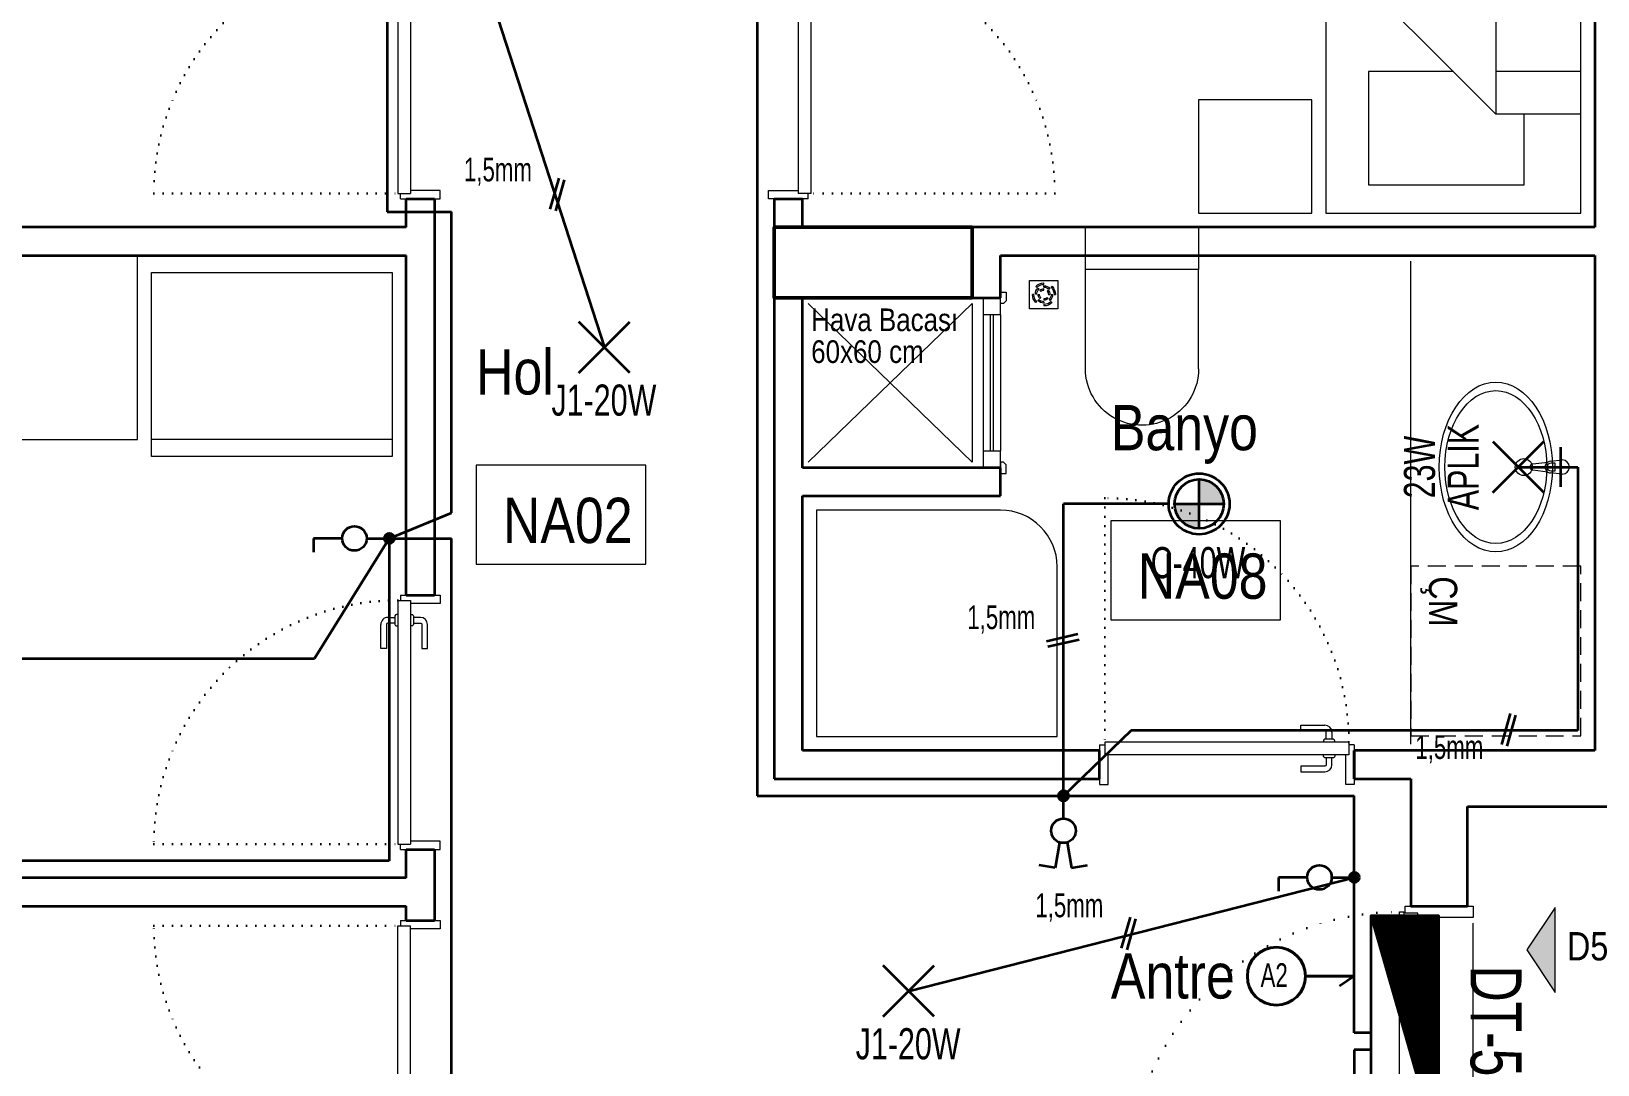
# Model space of a CAD drawing. Header units: millimetres. Extents: x 1852829 to 1882754, y -270850 to -231658.
# Drawn here: x 1861600 to 1862154, y -247617 to -247252 of the extents above; entities that cross this region are included whole.
import ezdxf
from ezdxf.enums import TextEntityAlignment as Align

# ---------------------------------------------------------------- set-up
doc = ezdxf.new("R2010")
doc.units = ezdxf.units.MM
for name, pattern in [('CONTINOUS', [0]), ('CONTINU', [0]), ('DASHED', [0.75, 0.5, -0.25]), ('DOT', [0.25, 0, -0.25]), ('izdüşüm arka', [3.174999999999999, 0, -3.174999999999999]), ('izdüşüm ön', [9.524999999999999, 6.35, -3.175])]:
    doc.linetypes.add(name, pattern=pattern)
for name, color, linetype, lineweight in [('a_ba', 6, 'Continuous', 50), ('a_doğrama', 251, 'Continuous', 20), ('a_duvar', 251, 'Continuous', 35), ('a_görünüş_ince', 8, 'Continuous', 20), ('a_izdüşüm_arka', 251, 'izdüşüm arka', 30), ('a_izdüşüm_ön', 6, 'izdüşüm ön', 9), ('a_not_mahal', 253, 'Continuous', 5), ('a_not_misc', 144, 'Continuous', 5), ('a_not_text', 7, 'Continuous', 13), ('a_tefriş', 8, 'Continuous', 20), ('Aydınlatma', 4, 'CONTINOUS', 35), ('Aydınlatma_', 3, 'Continuous', 40), ('Priz', 6, 'CONTINOUS', 40), ('Topraklama', 3, 'DASHED', 40)]:
    doc.layers.add(name, color=color, linetype=linetype, lineweight=lineweight)
doc.styles.add('Grupcad', font='arial.ttf', dxfattribs={"width": 0.7})
doc.styles.add('OL', font='tsimplex.shx', dxfattribs={"width": 0.8, "height": 12})
doc.styles.add('ROMANTUR', font='arial.ttf', dxfattribs={"width": 0.7})
doc.styles.get("Standard").update_dxf_attribs({"font": 'ARIALN.TTF'})

# ---------------------------------------------------------------- blocks, each defined once
blk = doc.blocks.new('K2')
at = {"layer": 'a_doğrama', "color": 251, "linetype": 'Continuous'}
for p, q in [((-12.00000000162981, 90), (-12.00000000162981, 88.09999999962747)), ((-12.00000000162981, 90), (-10.00000000186265, 90)), ((-13.00000000162981, 88.09999999962747), (-13.00000000186265, 1.900000000372529)), ((-13.00000000162981, 88.09999999962747), (-8.500000001862645, 88.09999999962747)), ((-8.500000001862645, 88.09999999962747), (-8.500000001862645, 1.900000000372529)), ((-13.00000000186265, 1.900000000372529), (-8.500000001862645, 1.900000000372529)), ((-12.00000000186265, 0), (-12.00000000186265, 1.900000000372529)), ((-12.00000000186265, 0), (-10.00000000186265, 0))]:
    blk.add_line(p, q, dxfattribs=at)
for points in [[(-1.629814505577087e-09, 90.00000000005821), (1.999999998137355, 90), (1.999999998137355, 87), (-8.500000001862645, 87)], [(0, 0), (2, 0), (2, 3), (-8.500000001862645, 3)]]:
    blk.add_lwpolyline(points, dxfattribs=at)
at = {"layer": 'a_doğrama', "color": 251}
for points in [[(-13.00000000162981, 83.09999999962747), (-13.50000000186265, 83.09999999962747, 0.4142135623730951), (-14.00000000186265, 82.59999999962747), (-14.00000000186265, 79.59999999962747, 0.414213562373095), (-13.50000000162981, 79.09999999968568), (-13.00000000162981, 79.09999999962747)], [(-8.500000001629815, 83.09999999962747), (-8.000000001629815, 83.09999999962747, -0.4142135623730951), (-7.500000001862645, 82.59999999962747), (-7.500000001862645, 79.59999999962747, -0.414213562373095), (-8.000000001629815, 79.09999999962747), (-8.500000001629815, 79.09999999962747)], [(-14.00000000162981, 80.09999999962747), (-16.50000000162981, 80.09999999962747, 0.414213562373095), (-17.00000000162981, 79.59999999962747), (-17.00000000186265, 71.09999999962747), (-19.00000000186265, 71.09999999962747), (-19.00000000186265, 79.59999999962747)], [(-7.500000001862645, 80.09999999956926), (-5.000000001862645, 80.09999999962747, -0.414213562373095), (-4.500000001862645, 79.59999999962747), (-4.500000001862645, 71.09999999962747), (-2.500000001862645, 71.09999999962747), (-2.500000001629815, 79.59999999962747)]]:
    blk.add_lwpolyline(points, format="xyb", dxfattribs=at)
for points in [[(-16.50000000186265, 82.09999999962747), (-14.00000000162981, 82.09999999962747)], [(-5.000000001862645, 82.09999999962747), (-7.500000001862645, 82.09999999962747)]]:
    blk.add_lwpolyline(points, dxfattribs=at)
for centre, start, end in [((-16.50000000186265, 79.59999999962747), 90, 180), ((-5.000000001629815, 79.59999999962747), 0, 90)]:
    blk.add_arc(centre, 2.499999999999999, start, end, dxfattribs=at)
at = {"layer": 'a_izdüşüm_arka', "color": 251}
blk.add_lwpolyline([(-99.20006576180458, 1.900000000372529), (-13.00006576254964, 1.900000000372529)], dxfattribs=at)
blk.add_arc((-13.00006576254964, 1.900000000372529), 86.19999999925494, 89.99995624410063, 180, dxfattribs=at)
blk = doc.blocks.new('klozet')
at = {"layer": 'a_tefriş'}
blk.add_line((20.00000001909211, 4.703179000000001e-08), (-20.00000001862645, -4.65661287e-08), dxfattribs=at)
for points in [[(-20.00000001816079, 4.74974513e-08), (-20.00000001816079, -14.99999998975545), (20.00000001909211, -14.99999999022111), (20.00000001909211, 4.703179000000001e-08)], [(-20.00000001816079, -49.9999999529682), (-20.00000001816079, -14.99999998975545)], [(20.00000001909211, -49.9999999529682), (20.00000001909211, -14.99999999022111)]]:
    blk.add_lwpolyline(points, dxfattribs=at)
blk.add_arc((4.656613e-10, -49.99999995250255), 20, 179.9999999733195, 359.9999999733196, dxfattribs=at)
blk = doc.blocks.new('K1')
at = {"layer": 'a_doğrama', "color": 251}
for points in [[(-17.50000000000728, -2.500000000149157), (-22.00000000001455, -2.500000000152795), (-22.00000000001455, -1.527951098978519e-10), (1.999999999992724, 1.818989403545856e-11), (1.999999999985448, -3.99999999998181), (-17.50000000001455, -4.000000000152795), (-17.50000000000728, -2.500000000149157)], [(-27.50000000000728, -93.10000001805383), (-25.00000000000728, -93.10000001805383)], [(-14.50000000000728, -93.10000001811204), (-17.00000000000728, -93.10000001805383)], [(-17.50000000000728, -97.5000000001528), (-22.00000000001455, -97.50000000014916), (-22.00000000001455, -100.0000000001492), (1.999999999992724, -99.99999999998545), (1.999999999992724, -95.99999999998181), (-17.50000000000728, -96.0000000001528), (-17.50000000000728, -97.5000000001528)]]:
    blk.add_lwpolyline(points, dxfattribs=at)
blk.add_lwpolyline([(-18, -14.0000000001528), (-18.00000000001455, -4.000000000149157), (-18, -3.000000000149157), (-22.50000000000728, -3.000000000090949), (-22.50000000000728, -2.500000000152795), (-22.50000000000728, -2.000000000149157), (-24.00000000000728, -2.000000000149157), (-24.00000000001455, -2.500000000152795), (-24.00000000000728, -12.50000000014916), (-24.00000000001455, -88.0000000001528), (-24.00000000001455, -97.50000000014916), (-24.00000000001455, -98.00000000014916), (-22.50000000000728, -98.00000000014916), (-22.50000000000728, -97.50000000014916), (-22.50000000001455, -97.00000000014916), (-18.00000000000728, -97.00000000009095), (-18.00000000001455, -96.0000000001528), (-18, -86.50000000014916)], close=True, dxfattribs=at)
for points in [[(-25.00000000000728, -91.10000001805383), (-27.50000000000728, -91.10000001805747, -0.414213562373095), (-28, -90.60000001799563), (-28.00000000001455, -82.10000001805383), (-30.00000000000728, -82.10000001805383), (-30.00000000000728, -90.60000001799926)], [(-17.00000000000728, -91.1000000180502), (-14.50000000000728, -91.10000001805383, 0.414213562373095), (-14.00000000001455, -90.60000001811204), (-14.00000000001455, -82.10000001811204), (-12.00000000000728, -82.10000001811204), (-12.00000000000728, -90.60000001811204)], [(-24.00000000000728, -94.10000001805383), (-24.50000000000728, -94.10000001799926, -0.4142135623730951), (-25, -93.60000001805383), (-25.00000000000728, -90.60000001805383, -0.414213562373095), (-24.50000000001455, -90.1000000180502), (-24.00000000000728, -90.10000001805747)], [(-18.00000000001455, -94.10000001805383), (-17.5, -94.10000001805383, 0.4142135623730951), (-17.00000000000728, -93.6000000181084), (-17.00000000001455, -90.60000001805383, 0.414213562373095), (-17.50000000000728, -90.10000001805747), (-18.00000000000728, -90.10000001805747)]]:
    blk.add_lwpolyline(points, format="xyb", dxfattribs=at)
for centre, start, end in [((-27.50000000000728, -90.60000001799563), 180, 270), ((-14.50000000000728, -90.60000001811204), 270, 0)]:
    blk.add_arc(centre, 2.499999999999999, start, end, dxfattribs=at)
at = {"layer": 'a_görünüş_ince', "color": 251}
blk.add_line((1.999999999992724, -5.999999999985448), (1.999999999992724, -93.99999999998181), dxfattribs=at)
at = {"layer": 'a_izdüşüm_arka', "color": 251, "linetype": 'DOT', "ltscale": 20}
blk.add_line((-24.00000000000728, -2.000000000381988), (-120.0000000000146, -2.000000000385626), dxfattribs=at)
blk.add_arc((-24.00000000000728, -2.000000000149157), 95.99999999999999, 180.0000000002084, 270.0000000004169, dxfattribs=at)
blk = doc.blocks.new('M1')
at = {"layer": 'a_doğrama', "linetype": 'Continuous'}
for p, q in [((-23.9999999795109, 6.00000000372529), (-29.99999997951091, 6.00000000372529)), ((-29.99999997951091, 3.7252903e-09), (-29.99999997951091, 6.00000000372529)), ((-23.9999999795109, 3.7252903e-09), (-23.9999999795109, 6.00000000372529)), ((30.00000000558794, 5.999999996274707), (24.00000000558794, 5.999999996274707)), ((24.00000000558794, 5.999999996274707), (24.00000000558794, -3.7252903e-09)), ((30.00000000558794, -3.7252903e-09), (30.00000000558794, 5.999999996274707)), ((-23.9999999795109, 3.7252903e-09), (-29.99999997951091, 3.7252903e-09)), ((30.00000000558794, -3.7252903e-09), (24.00000000558794, -3.7252903e-09))]:
    blk.add_line(p, q, dxfattribs=at)
at = {"layer": 'a_doğrama'}
for p, q in [((24.00000000372529, 3.499999996274709), (-23.9999999795109, 3.50000000372529)), ((24.00000000372529, 2.499999996274709), (-23.9999999795109, 2.500000003725289))]:
    blk.add_line(p, q, dxfattribs=at)
for points in [[(-27.9999999795109, -0.9999999962747096), (-27.9999999795109, 3.7252903e-09), (-31.99999997951091, 3.7252903e-09), (-31.99999997951091, -1.999999996274708), (-28.9999999795109, -1.999999996274708)], [(28.00000000372529, -0.9999999962747096), (28.00000000372529, 3.7252903e-09), (32.00000000372529, 3.7252903e-09), (32.00000000372529, -1.999999996274708), (29.00000000372529, -1.999999996274708)]]:
    blk.add_lwpolyline(points, close=True, dxfattribs=at)
at = {"layer": 'a_görünüş_ince'}
for p, q in [((24.00000000372529, 5.999999996274707), (-23.9999999795109, 6.00000000372529)), ((-23.9999999795109, 3.7252903e-09), (24.00000000372529, -3.7252903e-09))]:
    blk.add_line(p, q, dxfattribs=at)
blk = doc.blocks.new('tefriş_yatak tek')
at = {"layer": 'a_tefriş'}
for points in [[(0, -0.4500000000007276), (-1.899999999994179, -0.4499999999825377), (-1.899999999994179, 0.4500000000152795), (7.276000000000001e-12, 0.4499999999970897)], [(-1.899999999994179, -0.4999999999818101), (-1.5, -0.4999999999818101), (-1.5, -0.8999999999832652), (-1.899999999994179, -0.8999999999832652)]]:
    blk.add_lwpolyline(points, close=True, dxfattribs=at)
for points in [[(-1.549999999995634, 0.4500000000080036), (-1.549999999995634, 0.1500000000087311), (-0.9499999999970896, -0.4499999999934517), (-0.9499999999970896, 0.1500000000087311), (-1.549999999995634, 0.1500000000087311)], [(-1.399999999994179, 0.4500000000080036), (-1.399999999994179, 0.1500000000087311)], [(-1.399999999994179, 7.276000000000001e-12), (-1.399999999994179, -0.2999999999919964), (-1.799999999995634, -0.2999999999847205), (-1.799999999995634, 0.2500000000181899), (-1.549999999995634, 0.250000000007276)]]:
    blk.add_lwpolyline(points, dxfattribs=at)
blk = doc.blocks.new('tefriş_süzgeç')
at = {"layer": 'a_tefriş'}
for p, q in [((4.999999999767168, 0), (-4.999999999767168, 0)), ((-4.999999999767168, 0), (-5.00000000023283, -9.999999999068676)), ((4.999999999767168, -9.999999999068676), (4.999999999767168, 0)), ((-3.624374986393377, -5.061997667886316), (-4.124374985927715, -5.061997668817638)), ((-2.624374985927715, -5.061997667886316), (-3.124374985927715, -5.061997667886316)), ((-2.549553412196473, -2.511978339935012), (-2.898696066995398, -2.154068565527268)), ((-1.960721618304887, -3.338196313462503), (-2.30986427217249, -2.980286539986083)), ((-1.624374985927715, -5.061997667886316), (-2.124374985927715, -5.061997667886316)), ((-1.152982795378193, -3.943617439828813), (-1.502125448780134, -3.585707665421068)), ((-0.157720073460041, -2.526679446673369), (-0.157720073460041, -2.026679447604692)), ((-0.0619976662273985, -1.499620349357428), (-0.0619976662273985, -0.999620350288751)), ((-0.0619976681191474, -2.99962035100907), (-0.0619976685848087, -3.501690010540187)), ((1.042769928695634, -3.957230071537196), (1.396323318826034, -3.603676681406795)), ((1.500379648292437, -5.061997667886316), (2.000379649223759, -5.061997667886316)), ((1.749876709422096, -3.250123291276395), (2.103430098621174, -2.896569899283349)), ((2.456983491079881, -2.543016509152948), (2.810536880744621, -2.189463119022548)), ((2.500379649223759, -5.061997667886316), (3.000379648758098, -5.061997667886316)), ((3.500379649689422, -5.061997667886316), (4.000379649689422, -5.061997666954994)), ((-5.00000000023283, -9.999999999068676), (4.999999999767168, -9.999999999068676)), ((-2.580978826852515, -7.580978826619684), (-2.934532216982915, -7.934532217681407)), ((-1.873872044263407, -6.873872044496237), (-2.227425434859469, -7.227425436489284)), ((-1.166765264002606, -6.166765264235437), (-1.52031865552999, -6.520318654365838)), ((-0.0619976681191474, -6.624374984763563), (-0.0619976676534861, -7.124374984763563)), ((-0.0619976676534861, -7.624374986626207), (-0.0619976681191474, -8.124374986626206)), ((-0.0619976685848087, -8.624374985694885), (-0.0619976681191474, -9.124374986626206)), ((1.056382559938356, -6.152982796542346), (1.4142923343461, -6.502125450409948)), ((1.772202108753845, -6.851268104277551), (2.130111884092912, -7.200410758145153)), ((2.488021658966317, -7.549553413875401), (2.8459314329084, -7.898696067743003))]:
    blk.add_line(p, q, dxfattribs=at)
for centre, radius, start, end in [((-0.0619976681191474, -5.061997667886316), 4.062377317597922, 134.2895954455946, 179.9999999466391), ((-0.0619976681191474, -5.061997667886316), 3.562377317597923, 134.2895954455946, 179.9999999466391), ((-0.0619976681191474, -5.061997667886316), 3.062377317597923, 179.9999999466391, 225.0000000094237), ((-0.0619976681191474, -5.061997667886316), 2.562377317597923, 179.9999999466391, 225.0000000094237), ((-0.3842644772885251, -4.420736038768153), 2.404751406819375, 84.59432072315609, 143.2015872092405), ((-0.0619976681191474, -5.061997667886316), 2.062377317597923, 134.2895954455946, 179.9999999466391), ((-0.1431039219996819, -4.967836399330735), 2.441200708543581, 90.34304790748254, 138.1212251299477), ((-0.0619976681191474, -5.061997667886316), 1.562377317597923, 134.2895954455946, 179.9999999466391), ((-0.0619976681191474, -5.061997667886316), 4.062377317597922, 45.00000000942374, 89.99999997331958), ((-0.0619976681191474, -5.061997667886316), 3.562377317597923, 45.00000000942374, 89.99999997331958), ((-0.0619976681191474, -5.061997667886316), 2.062377317597923, 45.00000000942374, 89.99999997331958), ((-0.0619976681191474, -5.061997667886316), 1.562377317597923, 45.00000000942374, 89.99999997331958), ((-0.0619976681191474, -5.061997667886316), 1.562377317597923, 314.2895954455946, 359.9999999466391), ((-0.0619976681191474, -5.061997667886316), 2.062377317597923, 314.2895954455946, 359.9999999466391), ((-0.0619976681191474, -5.061997667886316), 2.562377317597923, 359.9999999466391, 45.00000000942374), ((-0.0619976681191474, -5.061997667886316), 3.062377317597923, 359.9999999466391, 45.00000000942374), ((-0.0619976681191474, -5.061997667886316), 3.562377317597923, 314.2895954455946, 359.9999999466391), ((-0.0619976681191474, -5.061997667886316), 4.062377317597922, 314.2895954455946, 359.9999999466391), ((-0.0619976681191474, -5.061997667886316), 4.062377317597922, 225.0000000094237, 269.9999999733196), ((-0.0619976681191474, -5.061997667886316), 3.562377317597923, 225.0000000094237, 269.9999999733196), ((-0.0619976681191474, -5.061997667886316), 2.062377317597923, 225.0000000094237, 269.9999999733196), ((-0.0619976681191474, -5.061997667886316), 1.562377317597923, 225.0000000094237, 269.9999999733196), ((-0.0619976681191474, -5.061997667886316), 2.562377317597923, 269.9999999733196, 315.710404554327), ((-0.0619976681191474, -5.061997667886316), 3.062377317597923, 269.9999999733196, 315.710404554327)]:
    blk.add_arc(centre, radius, start, end, dxfattribs=at)
blk = doc.blocks.new('KAT PANOSU')
at = {"layer": 'Aydınlatma', "linetype": 'CONTINU'}
h = blk.add_hatch(dxfattribs=at)
h.set_pattern_fill('ANSI31', color=2)
h.set_pattern_definition([(45, (274.5771019925305, -113244.4411191259), (-0.08838834764831843, 0.08838834764831845), [])])
h.paths.add_polyline_path([(41.49600000001374, 11.86921477770375), (-41.49599999995553, -11.86921477760188), (41.49600000001374, -11.86921477760188)])
at = {"layer": 'Aydınlatma', "color": 2, "linetype": 'CONTINU'}
for p, q in [((-41.49599999995553, -11.86921477760188), (41.49600000007194, 11.8692147777183)), ((-41.49599999989732, -11.86921477754368), (41.49600000013015, 11.86921477777651)), ((-41.49599999989732, -11.86921477754368), (41.49600000013015, 11.86921477777651)), ((-41.49599999983911, -11.86921477748547), (41.49600000018836, 11.86921477783471)), ((-41.49600000001374, -11.86921477766009), (41.49600000001374, 11.86921477766009)), ((-41.49599999995553, -11.86921477760188), (41.49600000007194, 11.8692147777183))]:
    blk.add_line(p, q, dxfattribs=at)
for points in [[(-41.49599999995553, -11.86921477760188), (-41.49599999995553, 11.8692147777183), (41.49600000001374, 11.8692147777183), (41.49600000001374, -11.86921477760188)], [(-41.49599999989732, -11.86921477754368), (-41.49599999989732, 11.86921477777651), (41.49600000007194, 11.86921477777651), (41.49600000007194, -11.86921477754368)], [(-41.49599999989732, -11.86921477754368), (-41.49599999989732, 11.86921477777651), (41.49600000007194, 11.86921477777651), (41.49600000007194, -11.86921477754368)], [(-41.49599999983911, -11.86921477748547), (-41.49599999983911, 11.86921477783471), (41.49600000013015, 11.86921477783471), (41.49600000013015, -11.86921477748547)], [(-41.49600000001374, -11.86921477766009), (-41.49600000001374, 11.86921477766009), (41.49599999995553, 11.86921477766009), (41.49599999995553, -11.86921477766009)], [(-41.49599999995553, -11.86921477760188), (-41.49599999995553, 11.8692147777183), (41.49600000001374, 11.8692147777183), (41.49600000001374, -11.86921477760188)]]:
    blk.add_lwpolyline(points, close=True, dxfattribs=at)
blk = doc.blocks.new('J1-20W')
at = {"layer": 'Aydınlatma', "color": 1, "linetype": 'CONTINU'}
for p, q in [((9, 9), (-9, -9)), ((-9, 9), (9, -9))]:
    blk.add_line(p, q, dxfattribs=at)
at = {"layer": 'Aydınlatma', "linetype": 'CONTINU', "style": 'Grupcad', "width": 0.7, "flags": 8}
blk.add_attdef('J1-20W', text='', height=11, dxfattribs=at).set_placement((0, 18.74764386721654), align=Align.MIDDLE_CENTER)
blk = doc.blocks.new('NORMAL ANAHTAR')
at = {"layer": 'Aydınlatma', "color": 6, "linetype": 'CONTINU'}
for p, q in [((0, 18.75986064848257), (-4.863207719157799, 18.75986064848257)), ((0, 8.636846400011564), (0, 18.75986064848257))]:
    blk.add_line(p, q, dxfattribs=at)
blk.add_circle((0, 4.31842319999123), 4.318423200000162, dxfattribs=at)
blk = doc.blocks.new('BUAT (Enerji)')
at = {"layer": 'Priz', "linetype": 'CONTINU'}
h = blk.add_hatch(color=256, dxfattribs=at)
edge = h.paths.add_edge_path()
edge.add_arc((0, 0), 1.75, 0, 360)
blk.add_circle((0, 0), 1.75, dxfattribs=at)
blk = doc.blocks.new('C-20W')
at = {"layer": 'Aydınlatma', "linetype": 'CONTINU'}
h = blk.add_hatch(color=1, dxfattribs=at)
h.paths.add_polyline_path([(8.702380952381645, -1.455191522836685e-11), (0, -1.455191522836685e-11), (0, 8.702380952352541, -0.4142135623730951)])
h.paths.add_polyline_path([(0, -8.702380952381645, -0.4142135623730951), (-8.702380952367093, -1.455191522836685e-11), (0, -1.455191522836685e-11)])
at = {"layer": 'Aydınlatma', "color": 1, "linetype": 'CONTINU'}
for p, q in [((0, 8.702380952381645), (0, -8.702380952381645)), ((8.702380952381645, 0), (-8.702380952367093, 0))]:
    blk.add_line(p, q, dxfattribs=at)
at = {"layer": 'Aydınlatma', "linetype": 'CONTINU'}
blk.add_circle((0, 0), 10.74999999999503, dxfattribs=at)
at = {"layer": 'Aydınlatma', "color": 1, "linetype": 'CONTINU'}
blk.add_circle((0, 0), 8.702380952376926, dxfattribs=at)
at = {"layer": 'Aydınlatma', "linetype": 'CONTINU', "style": 'Grupcad', "width": 0.7, "flags": 8}
blk.add_attdef('C-40W', text='', height=11, dxfattribs=at).set_placement((0, 20.74999999998545), align=Align.MIDDLE_CENTER)
blk = doc.blocks.new('APLIK dahili tip1-23W')
at = {"layer": 'Aydınlatma', "color": 1, "linetype": 'CONTINU'}
for p, q in [((9, 24.00000000011642), (-9, 6.000000000116415)), ((-9, 24.00000000011642), (9, 6.000000000116415))]:
    blk.add_line(p, q, dxfattribs=at)
at = {"layer": 'Aydınlatma', "linetype": 'CONTINU'}
for p, q in [((0, 15.00000000011642), (1.164153218269348e-10, -2.91038304567337e-11)), ((-7, 2.91038304567337e-11), (7, -2.91038304567337e-11)), ((8.731149137020111e-11, 0), (0, 0))]:
    blk.add_line(p, q, dxfattribs=at)
at = {"layer": 'Aydınlatma', "linetype": 'CONTINU', "style": 'Grupcad', "width": 0.7, "flags": 8}
for tag, p in [('23W', (0, 49.96379749526386)), ('APLIK', (0, 34.5427277534036))]:
    blk.add_attdef(tag, text='', height=11, dxfattribs=at).set_placement(p, align=Align.MIDDLE_CENTER)
blk = doc.blocks.new('KOMUTATOR ANAHTAR')
at = {"layer": 'Aydınlatma', "color": 6, "linetype": 'CONTINU'}
for p, q in [((-2.876584113124409, 17.46272058073373), (-8.55538248429366, 16.51159817440202)), ((-1.361482364300173, 8.416611178297899), (-2.876584113124409, 17.46272058073373)), ((1.361482364300173, 8.416611178297899), (2.876584113124409, 17.46272058073373)), ((2.876584113124409, 17.46272058073373), (8.55538248429366, 16.51159817440202))]:
    blk.add_line(p, q, dxfattribs=at)
blk.add_circle((0, 4.318423200005782), 4.318423200000162, dxfattribs=at)

msp = doc.modelspace()

# ---------------------------------------------------------------- hatches: boundary and pattern name
at = {"layer": 'a_not_misc'}
h = msp.add_hatch(color=256, dxfattribs=at)
h.dxf.hatch_style = 1
h.paths.add_polyline_path([(1862138.671613295, -247561.7191357001), (1862128.671613295, -247576.7191357001), (1862138.671613295, -247591.7191357001)])

# ---------------------------------------------------------------- linework, layer by layer
at = {"layer": 'a_ba', "color": 253}
msp.add_lwpolyline([(1861932.710156701, -247346.2790660121), (1861932.710156701, -247321.2790660121), (1861862.710156701, -247321.2790660121), (1861862.710156701, -247346.2790660121)], close=True, dxfattribs=at)
at = {"layer": 'a_duvar'}
for p, q in [((1862152.710156701, -246961.279066012), (1862152.710156701, -247321.279066012)), ((1861732.7101567, -247321.2790660121), (1861732.7101567, -247311.2789270295)), ((1861742.710156701, -247311.2789270295), (1861742.710156701, -247451.2790660035)), ((1861862.710156701, -247311.2790660121), (1861862.710156701, -247516.2790660121)), ((1861872.710156701, -247321.2790660121), (1861872.710156701, -247311.2789270294)), ((1861732.710156701, -247321.2790660121), (1861142.71015413, -247321.2790660121)), ((1862152.710156701, -247321.2790660121), (1861872.710156701, -247321.2790660121)), ((1861192.710147537, -247331.2790660121), (1861732.710156701, -247331.2790660121)), ((1861732.710156701, -247451.2789270208), (1861732.7101567, -247331.2790660121)), ((1861932.710156701, -247331.2790660121), (1861932.710156701, -247346.2790660121)), ((1861942.710156701, -247346.2790660121), (1861942.710156701, -247331.279066012)), ((1861942.710156701, -247331.2790660121), (1862152.710156701, -247331.2790660121)), ((1862152.710156701, -247331.2790660121), (1862152.710156701, -247506.2790777663)), ((1861872.7101567, -247406.2790660121), (1861872.710156701, -247346.2790660121)), ((1861942.710156701, -247406.2790660121), (1861872.7101567, -247406.2790660121)), ((1861942.710156701, -247416.2790660121), (1861942.710156701, -247406.2790660121)), ((1861872.710156701, -247506.2790660121), (1861872.710156701, -247416.279066012)), ((1861872.7101567, -247416.279066012), (1861942.710156701, -247416.2790660121)), ((1861977.710019953, -247506.2790851535), (1861872.710156701, -247506.2790660121)), ((1861977.710017718, -247506.2790864946), (1861872.710156999, -247506.2790673532)), ((1861977.710017718, -247516.2790867926), (1861977.710017718, -247506.2790864946)), ((1862067.710156709, -247506.2790777663), (1862067.710156709, -247516.2790780643)), ((1862152.7101567, -247506.2790777663), (1862067.710158389, -247506.2790881793)), ((1862067.710158389, -247516.2790764252), (1862067.710158389, -247506.2790881793)), ((1861862.710156701, -247516.2790676512), (1861977.710017718, -247516.2790867926)), ((1862067.710156709, -247516.2790780643), (1862087.710156701, -247516.2790676512)), ((1862087.710156772, -247516.2790676512), (1862087.710563183, -247561.2793991634)), ((1862107.710156701, -247526.0483149399), (1862227.710154912, -247526.0483149399)), ((1862107.710563016, -247561.279401222), (1862107.710156703, -247526.0483158374)), ((1861732.710156701, -247551.2790660122), (1861732.710156701, -247541.2789270295)), ((1861742.710156701, -247541.2789270295), (1861742.710156701, -247566.2790660121)), ((1861732.7101567, -247551.2790660122), (1861142.710152937, -247551.279066012)), ((1861142.710152947, -247561.2790660121), (1861732.7101567, -247561.2790660121)), ((1861732.710156701, -247566.2790660121), (1861732.710156701, -247561.2790660121)), ((1862087.710562118, -247561.279401222), (1862107.710563016, -247561.279401222))]:
    msp.add_line(p, q, dxfattribs=at)
for points in [[(1861732.7101567, -247311.2789270295), (1861742.7101567, -247311.2789270295)], [(1861862.710156702, -247311.2790660121), (1861872.710156701, -247311.2789270294)], [(1861932.710156701, -247346.2790660121), (1861942.710156701, -247346.2790660121)], [(1861732.708349927, -247451.2789269957), (1861742.710156701, -247451.2790660035)], [(1861732.710156701, -247541.2789270295), (1861742.710156701, -247541.2789270295)], [(1861732.7101567, -247566.2790660121), (1861742.710156701, -247566.2790660121)]]:
    msp.add_lwpolyline(points, dxfattribs=at)
at = {"layer": 'a_görünüş_ince'}
msp.add_lwpolyline([(1861932.710156701, -247348.2790660121), (1861932.710156701, -247404.2790660121)], dxfattribs=at)
at = {"layer": 'a_izdüşüm_ön', "color": 251}
msp.add_lwpolyline([(1862147.710156701, -247501.0483149399), (1862147.710156701, -247441.0483149399), (1862087.710156701, -247441.0483149399), (1862087.710156701, -247501.0483149399)], close=True, dxfattribs=at)
at = {"layer": 'a_not_mahal'}
for points in [[(1861817.366763485, -247405.415682489), (1861757.366763485, -247405.415682489), (1861757.366763485, -247440.415682489), (1861817.366763485, -247440.415682489)], [(1862041.686689623, -247425.1036531198), (1861981.686689623, -247425.1036531198), (1861981.686689623, -247460.1036531198), (1862041.686689623, -247460.1036531198)]]:
    msp.add_lwpolyline(points, close=True, dxfattribs=at)
at = {"layer": 'a_not_misc'}
for points in [[(1861932.710156701, -247348.2790660121), (1861874.779122218, -247404.2790660119)], [(1861932.710156701, -247404.2790660121), (1861874.779122218, -247348.2790660121)]]:
    msp.add_lwpolyline(points, dxfattribs=at)
msp.add_lwpolyline([(1862138.671613295, -247561.7191357001), (1862128.671613295, -247576.7191357001), (1862138.671613295, -247591.7191357001), (1862138.671613295, -247561.7191357001)], close=True, dxfattribs=at)
at = {"layer": 'a_tefriş'}
for p, q in [((1862087.710156701, -247504.0483149399), (1862087.7101567, -247333.2790660121)), ((1861144.71015413, -247396.2790660121), (1861637.711717515, -247396.2790660121)), ((1862130.770156713, -247404.9383117484), (1862136.063530516, -247404.2753349504)), ((1862136.063530516, -247407.8212885462), (1862130.770156713, -247407.1583117483)), ((1862137.014875685, -247403.9483117484), (1862141.210156712, -247403.5483117485)), ((1862141.210156712, -247408.5483117485), (1862137.014875685, -247408.1483117483)), ((1862138.719115826, -247404.6883117484), (1862137.232056119, -247404.6883117484)), ((1862137.232056119, -247407.4083117483), (1862138.719115826, -247407.4083117483)), ((1862138.719115826, -247407.4083117483), (1862138.719115826, -247404.6883117484))]:
    msp.add_line(p, q, dxfattribs=at)
for points in [[(1861637.711717515, -247396.2790660121), (1861637.711717515, -247331.2790660146)], [(1861727.708877637, -247337.2782957608), (1861727.712039807, -247402.2781496789), (1861642.712039709, -247402.2781496789), (1861642.708562172, -247337.2782957608), (1861727.708562074, -247337.2782957608), (1861727.711751327, -247396.2781496859), (1861642.711751621, -247396.2822337161)]]:
    msp.add_lwpolyline(points, dxfattribs=at)
msp.add_lwpolyline([(1861942.710156701, -247421.2790661115), (1861877.710156701, -247421.2790661115), (1861877.710156701, -247501.2790660121), (1861962.710156701, -247501.2790660121), (1861962.710156701, -247441.2790661115, 0.414213562373095)], format="xyb", close=True, dxfattribs=at)
msp.add_circle((1862127.592209712, -247406.0483117485), 3.000000000000001, dxfattribs=at)
msp.add_circle((1862127.592209712, -247406.0483117485), 3.000000000000001, dxfattribs=at)
for centre, radius, start, end in [((1862130.909180381, -247406.0483117485), 1.118672239956076, 97.13892477666099, 262.861075223339), ((1862137.204867528, -247406.0483117485), 2.108576984750001, 122.7710253887789, 237.2289746112211), ((1862137.232056119, -247406.0483117485), 1.360000000000001, 90, 270), ((1862137.204867528, -247406.0483117485), 2.108576984759122, 95.16960715537402, 122.7710253887789), ((1862137.204867528, -247406.0483117485), 2.108576984756241, 237.2289746112211, 264.8303928446259), ((1862141.210156712, -247406.0483117485), 2.499999999999859, 270, 90)]:
    msp.add_arc(centre, radius, start, end, dxfattribs=at)
for major_axis, ratio in [((1.768315934007712e-14, 30.00000000000001), 0.6666666666666666), ((1.591484340606941e-14, 27.00000000000001), 0.6666666666666665)]:
    msp.add_ellipse((1862117.710156713, -247406.0483117487), major_axis=major_axis, ratio=ratio, dxfattribs=at)
at = {"layer": 'Aydınlatma'}
for p, q in [((1861856.709926129, -247195.2799174448), (1861856.709926129, -247522.279318392)), ((1861725.966659727, -247217.2793196384), (1861725.966659727, -247315.791902809)), ((1861755.352799004, -247217.2793196384), (1861802.709926129, -247363.7793196384)), ((1861725.966659727, -247315.791902809), (1861748.709926129, -247315.7919028089)), ((1861748.709926129, -247422.2129801425), (1861748.709926129, -247315.7919028089)), ((1862140.70992613, -247406.0485653746), (1862146.70992613, -247406.0485653746)), ((1862146.70992613, -247406.0485653746), (1862146.70992613, -247499.2056862537)), ((1861964.934396731, -247522.279318392), (1861964.934396731, -247419.081160811)), ((1862002.128404008, -247419.081160811), (1861964.934396731, -247419.081160811)), ((1861726.711176975, -247431.2791806643), (1861748.709926129, -247422.2129801425)), ((1861700.269127026, -247473.6909867479), (1861726.711176975, -247431.2791806643)), ((1861726.711176975, -247431.2791806643), (1861748.709926129, -247431.2791806643)), ((1861726.711176975, -247431.2791806643), (1861726.711176975, -247545.2793196368)), ((1861748.70992613, -247654.2793196384), (1861748.709926129, -247431.2791806643)), ((1861437.758832121, -247473.6909867479), (1861700.269127026, -247473.6909867479)), ((1861988.827367257, -247499.2056862537), (1861964.934396731, -247522.279318392)), ((1862146.70992613, -247499.2056862537), (1861988.827367257, -247499.2056862537)), ((1861856.709926129, -247522.279318392), (1862067.709229332, -247522.279318392)), ((1862067.709229332, -247606.0296339555), (1862067.709229332, -247522.279318392)), ((1861726.711176975, -247545.2793196368), (1861161.484248281, -247545.2793196384)), ((1861910.209926236, -247591.2793190152), (1862067.709229332, -247551.0910283812)), ((1862067.709229332, -247585.9992581934), (1862062.480555305, -247589.5362730539)), ((1862073.709229332, -247606.0296339555), (1862067.709229332, -247606.0296339555)), ((1862073.709229332, -247612.0296339555), (1862067.709229332, -247612.0296339555)), ((1862067.709229332, -247612.0296339555), (1862067.709229332, -247660.2793196384))]:
    msp.add_line(p, q, dxfattribs=at)
at = {"layer": 'Aydınlatma', "color": 3}
for p, q in [((1861783.599702236, -247314.9512069327), (1861786.697196425, -247303.9540360222)), ((1861785.524796844, -247315.4934345121), (1861788.622291033, -247304.4962636016)), ((1861958.918266982, -247467.5705357734), (1861970.05010965, -247464.9987043033)), ((1861959.368475398, -247469.5192051611), (1861970.500318066, -247466.947373691)), ((1862119.794223404, -247504.1620441295), (1862122.891717593, -247493.164873219)), ((1862121.719318012, -247504.7042717089), (1862124.816812201, -247493.7071007985)), ((1861985.485736081, -247576.141531574), (1861988.58323027, -247565.1443606635)), ((1861987.41083069, -247576.6837591534), (1861990.508324879, -247565.6865882429))]:
    msp.add_line(p, q, dxfattribs=at)
at = {"layer": 'Aydınlatma', "color": 6}
for p, q in [((1861718.711176975, -247431.2791806643), (1861726.711176975, -247431.2791806643)), ((1861964.934396731, -247530.279318392), (1861964.934396731, -247522.279318392)), ((1862059.709229332, -247551.0910283812), (1862067.709229332, -247551.0910283812))]:
    msp.add_line(p, q, dxfattribs=at)
at = {"layer": 'Priz', "color": 4, "linetype": 'CONTINU'}
msp.add_line((1862050.411812409, -247585.9992581934), (1862067.709229332, -247585.9992581934), dxfattribs=at)
msp.add_circle((1862040.165202332, -247585.9992581934), 10.24661007686518, dxfattribs=at)

# ---------------------------------------------------------------- block references
at = {"layer": 'a_doğrama', "xscale": -1, "rotation": 90}
msp.add_blockref('M1', (1861942.710156705, -247376.2790659916), dxfattribs=at)
at = {"layer": 'a_izdüşüm_arka', "ltscale": 5}
for p, rotation in [((1861742.710156701, -247311.2790660122), 359.9992036878907), ((1861977.710017718, -247516.2790673538), 269.9992036878906), ((1861742.710156701, -247541.2790660122), 359.9992036878907)]:
    msp.add_blockref('K2', p, dxfattribs=dict(at, rotation=rotation))
at = {"layer": 'a_izdüşüm_arka', "ltscale": 5, "xscale": -1}
for name, p, rotation in [('K2', (1861862.710156701, -247311.2790660121), 0.0007963121093723657), ('K1', (1862107.710309549, -247661.2794012351), 180.0007963121094), ('K2', (1861742.710156701, -247566.2789270294), 180.0007963121094)]:
    msp.add_blockref(name, p, dxfattribs=dict(at, rotation=rotation))
at = {"layer": 'a_tefriş', "xscale": -100, "yscale": 100, "zscale": 100, "rotation": 270}
msp.add_blockref('tefriş_yatak tek', (1862102.710156699, -247126.2790660127), dxfattribs=at)
at = {"layer": 'a_tefriş', "color": 113, "xscale": -1, "rotation": 359.9992036605381}
msp.add_blockref('klozet', (1861992.710608428, -247321.2790660225), dxfattribs=at)
at = {"layer": 'a_tefriş', "xscale": -1, "rotation": 90}
msp.add_blockref('tefriş_süzgeç', (1861952.981670334, -247345.0981607436), dxfattribs=at)
at = {"layer": 'Aydınlatma', "linetype": 'CONTINU'}
ref = msp.add_blockref('APLIK dahili tip1-23W', (1862140.70992613, -247406.0485653746), dxfattribs=dict(at, rotation=90.00000000000001))
ref.add_attrib('APLIK', 'APLIK', dxfattribs={"layer": 'Aydınlatma_', "color": 4, "linetype": 'ByBlock', "height": 11, "rotation": 90, "style": 'Grupcad', "width": 0.7}).set_placement((1862106.167198377, -247406.0485653746), align=Align.MIDDLE_CENTER)
ref.add_attrib('23W', '23W', dxfattribs={"layer": 'Aydınlatma_', "color": 4, "linetype": 'ByBlock', "height": 11, "rotation": 90, "style": 'Grupcad', "width": 0.7}).set_placement((1862090.746128635, -247406.0485653746), align=Align.MIDDLE_CENTER)
ref = msp.add_blockref('C-20W', (1862012.878404008, -247419.081160811), dxfattribs=dict(at, rotation=180))
ref.add_attrib('C-20W', 'C-40W', dxfattribs={"layer": 'Aydınlatma_', "color": 4, "linetype": 'Continuous', "height": 11, "style": 'Grupcad', "width": 0.7}).set_placement((1862012.463465399, -247439.831160811), align=Align.MIDDLE_CENTER)
for name, p, rotation in [('NORMAL ANAHTAR', (1861718.711176975, -247431.2791806643), 89.99999999999993), ('KOMUTATOR ANAHTAR', (1861964.934396731, -247530.279318392), 180), ('NORMAL ANAHTAR', (1862059.709229332, -247551.0910283812), 89.99999999999993), ('KAT PANOSU', (1862085.57844411, -247606.0296172031), 90.00000000000001)]:
    msp.add_blockref(name, p, dxfattribs=dict(at, rotation=rotation))
at = {"layer": 'Priz', "color": 4, "linetype": 'CONTINU'}
for p, rotation in [((1861726.711176975, -247431.2791806643), 180), ((1861964.934396731, -247522.279318392), 270), ((1862067.709229332, -247551.0910283812), 180)]:
    msp.add_blockref('BUAT (Enerji)', p, dxfattribs=dict(at, rotation=rotation))
at = {"layer": 'Topraklama'}
ref = msp.add_blockref('J1-20W', (1861802.709926129, -247363.7793196384), dxfattribs=dict(at, rotation=180))
ref.add_attrib('J1-20W', 'J1-20W', dxfattribs={"layer": 'Aydınlatma', "linetype": 'CONTINU', "height": 11, "style": 'Grupcad', "width": 0.7, "flags": 8}).set_placement((1861802.541849731, -247382.3843987034), align=Align.MIDDLE_CENTER)
ref = msp.add_blockref('J1-20W', (1861910.209926236, -247591.2793190152), dxfattribs=dict(at, rotation=180))
ref.add_attrib('J1-20W', 'J1-20W', dxfattribs={"layer": 'Aydınlatma', "linetype": 'CONTINU', "height": 11, "style": 'Grupcad', "width": 0.7, "flags": 8}).set_placement((1861910.041849837, -247609.8843980802), align=Align.MIDDLE_CENTER)

# ---------------------------------------------------------------- texts
at = {"layer": 'a_not_mahal'}
for s, p in [('Hol', (1861757.366763485, -247380.4156824893)), ('Banyo', (1861981.686689623, -247400.1036531201)), ('Antre', (1861981.686689623, -247593.904884252))]:
    msp.add_text(s, height=16, dxfattribs=at).set_placement(p)
for s, p in [('NA02', (1861789.790867564, -247432.9156826529)), ('NA08', (1862014.110793701, -247452.6036532838))]:
    msp.add_text(s, height=16, rotation=359.9999974912192, dxfattribs=at).set_placement(p, align=Align.CENTER)
msp.add_text('ÇM', height=10, rotation=270, dxfattribs=at).set_placement((1862094.074942265, -247444.6509472888))
at = {"layer": 'a_not_text'}
for s, height, p in [('Hava Bacası', 8, (1861875.797834972, -247358.0036957581)), ('60x60 cm', 8, (1861875.797834972, -247369.2608591465)), ('D5', 10, (1862142.838749213, -247580.4275873109))]:
    msp.add_text(s, height=height, dxfattribs=at).set_placement(p)
at = {"layer": 'Aydınlatma', "linetype": 'CONTINU', "style": 'ROMANTUR', "width": 0.7}
msp.add_text('DT-5', height=18, rotation=270, dxfattribs=at).set_placement((1862117.816329348, -247601.8570549284), align=Align.MIDDLE_CENTER)
at = {"layer": 'Priz', "color": 3, "linetype": 'CONTINU', "style": 'OL', "width": 0.7}
for p in [(1861753.079645537, -247305.0808977727), (1861930.940498329, -247463.3193381412), (1862089.274166705, -247509.2251895837), (1861954.987268357, -247565.1696315234)]:
    msp.add_text('1,5mm', height=8.4, dxfattribs=at).set_placement(p)
at = {"layer": 'Priz', "color": 4, "linetype": 'CONTINU', "style": 'OL', "width": 0.7}
msp.add_text('A2', height=8.4, dxfattribs=at).set_placement((1862034.591684151, -247589.8274869181))

doc.saveas('drawing.dxf')
